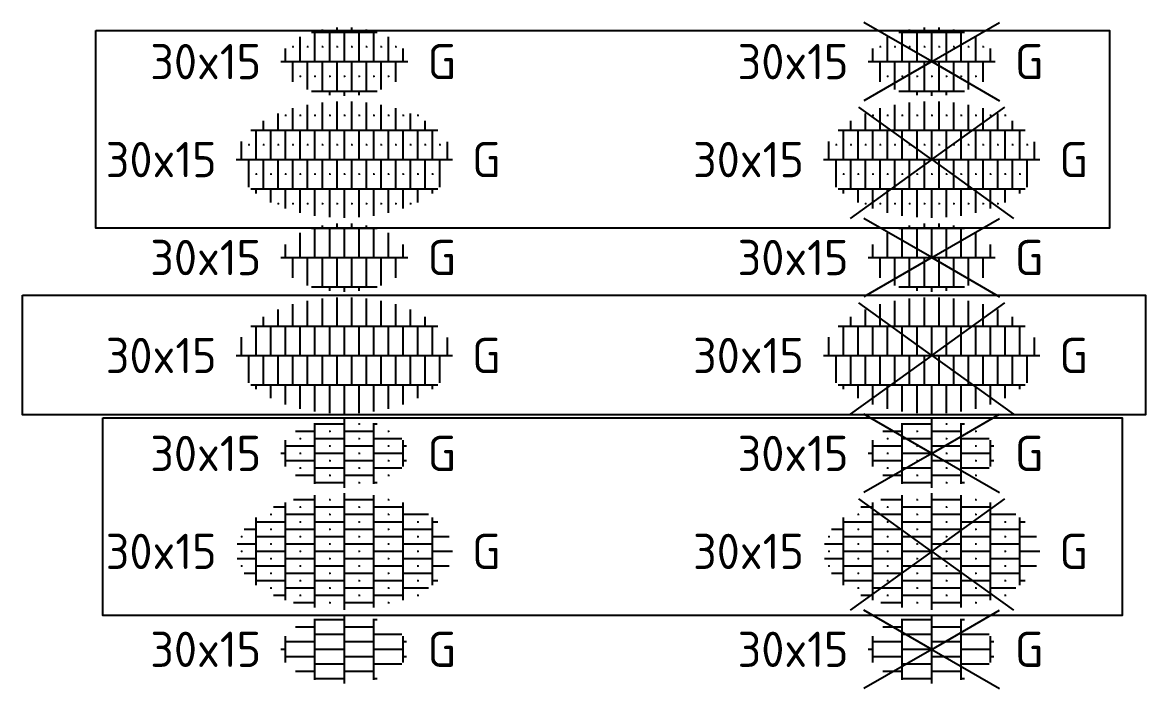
# Model space of a CAD drawing. Header units: metres. Extents: x -77 to 448, y 4806 to 5239.
# Drawn here: x 129.92 to 141.4, y 4928.94 to 4935.74 of the extents above; entities that cross this region are included whole.
import ezdxf
from ezdxf.enums import TextEntityAlignment as Align

# ---------------------------------------------------------------- set-up
doc = ezdxf.new("R2010")
doc.units = ezdxf.units.M
doc.layers.add('V-WE-VH-OPENVERHARDING_STRAATBAKSTEEN-S', color=90, linetype='Continuous', lineweight=25)
doc.styles.add('NLCS-ISO', font='NLCS-ISO.ttf')

# ---------------------------------------------------------------- blocks, each defined once
blk = doc.blocks.new('SVH-TEGEL_300X150_DUN_HALFST_KL-SO')
for p, q in [((0, -1.75), (0, 1.75)), ((-1.5, -1.552), (-1.5, 1.552)), ((0, 1.5), (-1.5, 1.5)), ((1.5, -1.552), (1.5, 1.552)), ((1.674, 1.5), (1.5, 1.5)), ((-3, -0.673), (-3, 0.673)), ((-1.5, 1.125), (-2.489, 1.125)), ((0, 0.75), (-1.5, 0.75)), ((1.5, 1.125), (0, 1.125)), ((2.936, 0.75), (1.5, 0.75)), ((3, -0.673), (3, 0.673)), ((-3, 0), (-3.25, 0)), ((-1.5, 0.375), (-3, 0.375)), ((0, 0), (-1.5, 0)), ((1.5, 0.375), (0, 0.375)), ((3.175, 0.375), (3, 0.375)), ((-1.5, -0.375), (-3, -0.375)), ((1.5, -0.375), (0, -0.375)), ((3, 0), (1.5, 0)), ((3.175, -0.375), (3, -0.375)), ((-1.5, -1.125), (-2.489, -1.125)), ((0, -0.75), (-1.5, -0.75)), ((1.5, -1.125), (0, -1.125)), ((2.936, -0.75), (1.5, -0.75)), ((0, -1.5), (-1.5, -1.5)), ((1.674, -1.5), (1.5, -1.5))]:
    blk.add_line(p, q)
at = {"style": 'NLCS-ISO'}
blk.add_attdef('FORMAAT', text='', height=1.8, dxfattribs=at).set_placement((-4.25, 0), align=Align.MIDDLE_RIGHT)
blk.add_attdef('KLEUR', text='', height=1.8, dxfattribs=at).set_placement((4.25, 0), align=Align.MIDDLE_LEFT)
at = {"style": 'NLCS-ISO', "flags": 1}
blk.add_attdef('FUNCTIE', text='', height=1.8, dxfattribs=at).set_placement((0, -2.75), align=Align.TOP_CENTER)
blk = doc.blocks.new('SVH-TEGEL_300X150_DUN_HALFST_STIP-SO')
for p, q in [((0, -2.975), (0, 2.975)), ((-3, -2.498), (-3, 2.498)), ((-1.5, 2.625), (-2.6, 2.625)), ((-1.5, -2.863), (-1.5, 2.863)), ((-0.721, 2.625), (-0.779, 2.625)), ((-0.75, 2.654), (-0.75, 2.596)), ((1.5, 2.625), (0, 2.625)), ((1.5, -2.863), (1.5, 2.863)), ((2.279, 2.625), (2.221, 2.625)), ((2.25, 2.654), (2.25, 2.596)), ((3, -2.498), (3, 2.498)), ((-4.5, -1.726), (-4.5, 1.726)), ((-3.721, 1.875), (-3.779, 1.875)), ((-3.75, 1.904), (-3.75, 1.846)), ((-3, 2.25), (-3.615, 2.25)), ((-1.5, 1.875), (-3, 1.875)), ((-2.221, 2.25), (-2.279, 2.25)), ((-2.25, 2.279), (-2.25, 2.221)), ((0, 2.25), (-1.5, 2.25)), ((-0.721, 1.875), (-0.779, 1.875)), ((-0.75, 1.904), (-0.75, 1.846)), ((1.5, 1.875), (0, 1.875)), ((0.779, 2.25), (0.721, 2.25)), ((0.75, 2.279), (0.75, 2.221)), ((3, 2.25), (1.5, 2.25)), ((2.279, 1.875), (2.221, 1.875)), ((2.25, 1.904), (2.25, 1.846)), ((4.29, 1.875), (3, 1.875)), ((4.5, -1.726), (4.5, 1.726)), ((-3, 1.5), (-4.5, 1.5)), ((-3.75, 1.154), (-3.75, 1.096)), ((-2.221, 1.5), (-2.279, 1.5)), ((-2.25, 1.529), (-2.25, 1.471)), ((0, 1.5), (-1.5, 1.5)), ((-0.75, 1.154), (-0.75, 1.096)), ((0.779, 1.5), (0.721, 1.5)), ((0.75, 1.529), (0.75, 1.471)), ((3, 1.5), (1.5, 1.5)), ((2.25, 1.154), (2.25, 1.096)), ((3.779, 1.5), (3.721, 1.5)), ((3.75, 1.529), (3.75, 1.471)), ((4.771, 1.5), (4.5, 1.5)), ((-5.221, 0.75), (-5.279, 0.75)), ((-5.25, 0.779), (-5.25, 0.721)), ((-4.5, 1.125), (-5.115, 1.125)), ((-3, 0.75), (-4.5, 0.75)), ((-3.721, 1.125), (-3.779, 1.125)), ((-1.5, 1.125), (-3, 1.125)), ((-2.221, 0.75), (-2.279, 0.75)), ((-2.25, 0.779), (-2.25, 0.721)), ((0, 0.75), (-1.5, 0.75)), ((-0.721, 1.125), (-0.779, 1.125)), ((1.5, 1.125), (0, 1.125)), ((0.779, 0.75), (0.721, 0.75)), ((0.75, 0.779), (0.75, 0.721)), ((3, 0.75), (1.5, 0.75)), ((2.279, 1.125), (2.221, 1.125)), ((4.5, 1.125), (3, 1.125)), ((3.779, 0.75), (3.721, 0.75)), ((3.75, 0.779), (3.75, 0.721)), ((5.347, 0.75), (4.5, 0.75)), ((-4.5, 0.375), (-5.481, 0.375)), ((-5.221, 0), (-5.279, 0)), ((-5.25, 0.029), (-5.25, -0.029)), ((-3, 0), (-4.5, 0)), ((-3.721, 0.375), (-3.779, 0.375)), ((-3.75, 0.404), (-3.75, 0.346)), ((-1.5, 0.375), (-3, 0.375)), ((-2.221, 0), (-2.279, 0)), ((-2.25, 0.029), (-2.25, -0.029)), ((0, 0), (-1.5, 0)), ((-0.721, 0.375), (-0.779, 0.375)), ((-0.75, 0.404), (-0.75, 0.346)), ((1.5, 0.375), (0, 0.375)), ((0.75, 0.029), (0.75, -0.029)), ((2.279, 0.375), (2.221, 0.375)), ((2.25, 0.404), (2.25, 0.346)), ((4.5, 0.375), (3, 0.375)), ((3.75, 0.029), (3.75, -0.029)), ((-4.5, -0.375), (-5.481, -0.375)), ((-3.721, -0.375), (-3.779, -0.375)), ((-3.75, -0.346), (-3.75, -0.404)), ((-1.5, -0.375), (-3, -0.375)), ((-0.721, -0.375), (-0.779, -0.375)), ((-0.75, -0.346), (-0.75, -0.404)), ((1.5, -0.375), (0, -0.375)), ((0.779, 0), (0.721, 0)), ((3, 0), (1.5, 0)), ((2.279, -0.375), (2.221, -0.375)), ((2.25, -0.346), (2.25, -0.404)), ((4.5, -0.375), (3, -0.375)), ((3.779, 0), (3.721, 0)), ((5.525, 0), (4.5, 0)), ((-5.221, -0.75), (-5.279, -0.75)), ((-5.25, -0.721), (-5.25, -0.779)), ((-4.5, -1.125), (-5.115, -1.125)), ((-3, -0.75), (-4.5, -0.75)), ((-3.721, -1.125), (-3.779, -1.125)), ((-3.75, -1.096), (-3.75, -1.154)), ((-1.5, -1.125), (-3, -1.125)), ((-2.221, -0.75), (-2.279, -0.75)), ((-2.25, -0.721), (-2.25, -0.779)), ((0, -0.75), (-1.5, -0.75)), ((-0.721, -1.125), (-0.779, -1.125)), ((-0.75, -1.096), (-0.75, -1.154)), ((1.5, -1.125), (0, -1.125)), ((0.779, -0.75), (0.721, -0.75)), ((0.75, -0.721), (0.75, -0.779)), ((3, -0.75), (1.5, -0.75)), ((2.279, -1.125), (2.221, -1.125)), ((2.25, -1.096), (2.25, -1.154)), ((4.5, -1.125), (3, -1.125)), ((3.779, -0.75), (3.721, -0.75)), ((3.75, -0.721), (3.75, -0.779)), ((5.347, -0.75), (4.5, -0.75)), ((-3, -1.5), (-4.5, -1.5)), ((-2.221, -1.5), (-2.279, -1.5)), ((-2.25, -1.471), (-2.25, -1.529)), ((0, -1.5), (-1.5, -1.5)), ((0.779, -1.5), (0.721, -1.5)), ((0.75, -1.471), (0.75, -1.529)), ((3, -1.5), (1.5, -1.5)), ((3.779, -1.5), (3.721, -1.5)), ((3.75, -1.471), (3.75, -1.529)), ((4.771, -1.5), (4.5, -1.5)), ((-3.721, -1.875), (-3.779, -1.875)), ((-3.75, -1.846), (-3.75, -1.904)), ((-3, -2.25), (-3.615, -2.25)), ((-1.5, -1.875), (-3, -1.875)), ((-2.221, -2.25), (-2.279, -2.25)), ((-2.25, -2.221), (-2.25, -2.279)), ((0, -2.25), (-1.5, -2.25)), ((-0.721, -1.875), (-0.779, -1.875)), ((-0.75, -1.846), (-0.75, -1.904)), ((1.5, -1.875), (0, -1.875)), ((0.779, -2.25), (0.721, -2.25)), ((0.75, -2.221), (0.75, -2.279)), ((3, -2.25), (1.5, -2.25)), ((2.279, -1.875), (2.221, -1.875)), ((2.25, -1.846), (2.25, -1.904)), ((4.29, -1.875), (3, -1.875)), ((3.779, -2.25), (3.721, -2.25)), ((3.75, -2.221), (3.75, -2.279)), ((-1.5, -2.625), (-2.6, -2.625)), ((-0.721, -2.625), (-0.779, -2.625)), ((-0.75, -2.596), (-0.75, -2.654)), ((1.5, -2.625), (0, -2.625)), ((2.279, -2.625), (2.221, -2.625)), ((2.25, -2.596), (2.25, -2.654))]:
    blk.add_line(p, q)
at = {"style": 'NLCS-ISO'}
blk.add_attdef('FORMAAT', text='', height=1.8, dxfattribs=at).set_placement((-6.525, 0), align=Align.MIDDLE_RIGHT)
blk.add_attdef('KLEUR', text='', height=1.8, dxfattribs=at).set_placement((6.525, 0), align=Align.MIDDLE_LEFT)
at = {"style": 'NLCS-ISO', "flags": 1}
blk.add_attdef('FUNCTIE', text='', height=1.8, dxfattribs=at).set_placement((0, -3.975), align=Align.TOP_CENTER)
blk = doc.blocks.new('SVH-TEGEL_300X150_DUN_HALFST_STIP_KL-SO')
for p, q in [((0, -1.75), (0, 1.75)), ((-1.5, -1.552), (-1.5, 1.552)), ((0, 1.5), (-1.5, 1.5)), ((-0.75, 1.154), (-0.75, 1.096)), ((0.779, 1.5), (0.721, 1.5)), ((0.75, 1.529), (0.75, 1.471)), ((1.5, -1.552), (1.5, 1.552)), ((1.674, 1.5), (1.5, 1.5)), ((2.25, 1.154), (2.25, 1.096)), ((-3, -0.673), (-3, 0.673)), ((-1.5, 1.125), (-2.489, 1.125)), ((-2.221, 0.75), (-2.279, 0.75)), ((-2.25, 0.779), (-2.25, 0.721)), ((0, 0.75), (-1.5, 0.75)), ((-0.721, 1.125), (-0.779, 1.125)), ((1.5, 1.125), (0, 1.125)), ((0.779, 0.75), (0.721, 0.75)), ((0.75, 0.779), (0.75, 0.721)), ((2.936, 0.75), (1.5, 0.75)), ((2.279, 1.125), (2.221, 1.125)), ((3, -0.673), (3, 0.673)), ((-3, 0), (-3.25, 0)), ((-1.5, 0.375), (-3, 0.375)), ((-2.221, 0), (-2.279, 0)), ((-2.25, 0.029), (-2.25, -0.029)), ((0, 0), (-1.5, 0)), ((-0.721, 0.375), (-0.779, 0.375)), ((-0.75, 0.404), (-0.75, 0.346)), ((1.5, 0.375), (0, 0.375)), ((0.75, 0.029), (0.75, -0.029)), ((2.279, 0.375), (2.221, 0.375)), ((2.25, 0.404), (2.25, 0.346)), ((3.175, 0.375), (3, 0.375)), ((-1.5, -0.375), (-3, -0.375)), ((-0.721, -0.375), (-0.779, -0.375)), ((-0.75, -0.346), (-0.75, -0.404)), ((1.5, -0.375), (0, -0.375)), ((0.779, 0), (0.721, 0)), ((3, 0), (1.5, 0)), ((2.279, -0.375), (2.221, -0.375)), ((2.25, -0.346), (2.25, -0.404)), ((3.175, -0.375), (3, -0.375)), ((-1.5, -1.125), (-2.489, -1.125)), ((-2.221, -0.75), (-2.279, -0.75)), ((-2.25, -0.721), (-2.25, -0.779)), ((0, -0.75), (-1.5, -0.75)), ((-0.721, -1.125), (-0.779, -1.125)), ((-0.75, -1.096), (-0.75, -1.154)), ((1.5, -1.125), (0, -1.125)), ((0.779, -0.75), (0.721, -0.75)), ((0.75, -0.721), (0.75, -0.779)), ((2.936, -0.75), (1.5, -0.75)), ((2.279, -1.125), (2.221, -1.125)), ((2.25, -1.096), (2.25, -1.154)), ((0, -1.5), (-1.5, -1.5)), ((0.779, -1.5), (0.721, -1.5)), ((0.75, -1.471), (0.75, -1.529)), ((1.674, -1.5), (1.5, -1.5))]:
    blk.add_line(p, q)
at = {"style": 'NLCS-ISO'}
blk.add_attdef('FORMAAT', text='', height=1.8, dxfattribs=at).set_placement((-4.25, 0), align=Align.MIDDLE_RIGHT)
blk.add_attdef('KLEUR', text='', height=1.8, dxfattribs=at).set_placement((4.25, 0), align=Align.MIDDLE_LEFT)
at = {"style": 'NLCS-ISO', "flags": 1}
blk.add_attdef('FUNCTIE', text='', height=1.8, dxfattribs=at).set_placement((0, -2.75), align=Align.TOP_CENTER)
blk = doc.blocks.new('SVH-TEGEL_300X150_DUN_LINT-SO')
for p, q in [((-1.125, 1.5), (-1.125, 2.913)), ((-0.375, 1.5), (-0.375, 2.968)), ((0.375, 1.5), (0.375, 2.968)), ((1.125, 1.5), (1.125, 2.913)), ((-3.375, 1.5), (-3.375, 2.355)), ((-2.625, 1.5), (-2.625, 2.618)), ((-1.875, 1.5), (-1.875, 2.798)), ((1.875, 1.5), (1.875, 2.798)), ((2.625, 1.5), (2.625, 2.618)), ((3.375, 1.5), (3.375, 2.355)), ((-4.125, 1.5), (-4.125, 1.979)), ((4.125, 1.5), (4.125, 1.979)), ((-4.771, 1.5), (4.771, 1.5)), ((-4.5, 0), (-4.5, 1.5)), ((-3.75, 0), (-3.75, 1.5)), ((-3, 0), (-3, 1.5)), ((-2.25, 0), (-2.25, 1.5)), ((-1.5, 0), (-1.5, 1.5)), ((-0.75, 0), (-0.75, 1.5)), ((0, 0), (0, 1.5)), ((0.75, 0), (0.75, 1.5)), ((1.5, 0), (1.5, 1.5)), ((2.25, 0), (2.25, 1.5)), ((3, 0), (3, 1.5)), ((3.75, 0), (3.75, 1.5)), ((4.5, 0), (4.5, 1.5)), ((-5.25, 0), (-5.25, 0.927)), ((5.26, 0), (5.26, 0.91)), ((-5.525, 0), (5.525, 0)), ((-4.875, -1.4), (-4.875, 0)), ((-4.125, -1.5), (-4.125, 0)), ((-3.375, -1.5), (-3.375, 0)), ((-2.625, -1.5), (-2.625, 0)), ((-1.875, -1.5), (-1.875, 0)), ((-1.125, -1.5), (-1.125, 0)), ((-0.375, -1.5), (-0.375, 0)), ((0.375, -1.5), (0.375, 0)), ((1.125, -1.5), (1.125, 0)), ((1.875, -1.5), (1.875, 0)), ((2.625, -1.5), (2.625, 0)), ((3.375, -1.5), (3.375, 0)), ((4.125, -1.5), (4.125, 0)), ((4.875, -1.4), (4.875, 0)), ((-4.771, -1.5), (4.771, -1.5)), ((-4.5, -1.726), (-4.5, -1.5)), ((-3.75, -2.185), (-3.75, -1.5)), ((-3, -2.498), (-3, -1.5)), ((-2.25, -2.717), (-2.25, -1.5)), ((-1.5, -2.863), (-1.5, -1.5)), ((-0.75, -2.947), (-0.75, -1.5)), ((0, -2.975), (0, -1.5)), ((0.75, -2.947), (0.75, -1.5)), ((1.5, -2.863), (1.5, -1.5)), ((2.25, -2.717), (2.25, -1.5)), ((3, -2.498), (3, -1.5)), ((3.75, -2.185), (3.75, -1.5)), ((4.5, -1.726), (4.5, -1.5))]:
    blk.add_line(p, q)
at = {"style": 'NLCS-ISO'}
blk.add_attdef('FORMAAT', text='', height=1.8, dxfattribs=at).set_placement((-6.525, 0), align=Align.MIDDLE_RIGHT)
blk.add_attdef('KLEUR', text='', height=1.8, dxfattribs=at).set_placement((6.525, 0), align=Align.MIDDLE_LEFT)
at = {"style": 'NLCS-ISO', "flags": 1}
blk.add_attdef('FUNCTIE', text='', height=1.8, dxfattribs=at).set_placement((0, -3.975), align=Align.TOP_CENTER)
blk = doc.blocks.new('SVH-TEGEL_300X150_DUN_LINT_KL-SO')
for p, q in [((-0.375, 1.5), (-0.375, 1.738)), ((0.375, 1.5), (0.375, 1.738)), ((-2.25, 0), (-2.25, 1.263)), ((-1.674, 1.5), (1.674, 1.5)), ((-1.5, 0), (-1.5, 1.5)), ((-1.125, 1.5), (-1.125, 1.642)), ((-0.75, 0), (-0.75, 1.5)), ((0, 0), (0, 1.5)), ((0.75, 0), (0.75, 1.5)), ((1.125, 1.5), (1.125, 1.642)), ((1.5, 0), (1.5, 1.5)), ((2.25, 0), (2.25, 1.263)), ((-3, 0), (-3, 0.673)), ((3, 0), (3, 0.673)), ((-3.25, 0), (3.25, 0)), ((-2.625, -1.032), (-2.625, 0)), ((-1.875, -1.429), (-1.875, 0)), ((-1.125, -1.5), (-1.125, 0)), ((-0.375, -1.5), (-0.375, 0)), ((0.375, -1.5), (0.375, 0)), ((1.125, -1.5), (1.125, 0)), ((1.875, -1.429), (1.875, 0)), ((2.625, -1.032), (2.625, 0)), ((-1.674, -1.5), (1.674, -1.5)), ((-1.5, -1.552), (-1.5, -1.5)), ((-0.75, -1.703), (-0.75, -1.5)), ((0, -1.75), (0, -1.5)), ((0.75, -1.703), (0.75, -1.5)), ((1.5, -1.552), (1.5, -1.5))]:
    blk.add_line(p, q)
at = {"style": 'NLCS-ISO'}
blk.add_attdef('FORMAAT', text='', height=1.8, dxfattribs=at).set_placement((-4.25, 0), align=Align.MIDDLE_RIGHT)
blk.add_attdef('KLEUR', text='', height=1.8, dxfattribs=at).set_placement((4.25, 0), align=Align.MIDDLE_LEFT)
at = {"style": 'NLCS-ISO', "flags": 1}
blk.add_attdef('FUNCTIE', text='', height=1.8, dxfattribs=at).set_placement((0, -2.75), align=Align.TOP_CENTER)
blk = doc.blocks.new('SVH-TEGEL_300X150_DUN_LINT_STIP-SO')
for p, q in [((-1.125, 1.5), (-1.125, 2.913)), ((-0.375, 1.5), (-0.375, 2.968)), ((0.375, 1.5), (0.375, 2.968)), ((1.125, 1.5), (1.125, 2.913)), ((-3.375, 1.5), (-3.375, 2.355)), ((-2.625, 1.5), (-2.625, 2.618)), ((-1.875, 1.5), (-1.875, 2.798)), ((1.875, 1.5), (1.875, 2.798)), ((2.625, 1.5), (2.625, 2.618)), ((3.375, 1.5), (3.375, 2.355)), ((-4.125, 1.5), (-4.125, 1.979)), ((-2.971, 2.25), (-3.029, 2.25)), ((-3, 2.279), (-3, 2.221)), ((-2.221, 2.25), (-2.279, 2.25)), ((-2.25, 2.279), (-2.25, 2.221)), ((-1.471, 2.25), (-1.529, 2.25)), ((-1.5, 2.279), (-1.5, 2.221)), ((-0.721, 2.25), (-0.779, 2.25)), ((-0.75, 2.279), (-0.75, 2.221)), ((0.029, 2.25), (-0.029, 2.25)), ((0, 2.279), (0, 2.221)), ((0.779, 2.25), (0.721, 2.25)), ((0.75, 2.279), (0.75, 2.221)), ((1.529, 2.25), (1.471, 2.25)), ((1.5, 2.279), (1.5, 2.221)), ((2.279, 2.25), (2.221, 2.25)), ((2.25, 2.279), (2.25, 2.221)), ((3.029, 2.25), (2.971, 2.25)), ((3, 2.279), (3, 2.221)), ((3.779, 2.25), (3.721, 2.25)), ((3.75, 2.279), (3.75, 2.221)), ((4.125, 1.5), (4.125, 1.979)), ((-4.771, 1.5), (4.771, 1.5)), ((-4.5, 0), (-4.5, 1.5)), ((-3.75, 0), (-3.75, 1.5)), ((-3, 0), (-3, 1.5)), ((-2.25, 0), (-2.25, 1.5)), ((-1.5, 0), (-1.5, 1.5)), ((-0.75, 0), (-0.75, 1.5)), ((0, 0), (0, 1.5)), ((0.75, 0), (0.75, 1.5)), ((1.5, 0), (1.5, 1.5)), ((2.25, 0), (2.25, 1.5)), ((3, 0), (3, 1.5)), ((3.75, 0), (3.75, 1.5)), ((4.5, 0), (4.5, 1.5)), ((-5.25, 0), (-5.25, 0.927)), ((-4.846, 0.75), (-4.904, 0.75)), ((-4.875, 0.779), (-4.875, 0.721)), ((-4.096, 0.75), (-4.154, 0.75)), ((-4.125, 0.779), (-4.125, 0.721)), ((-3.346, 0.75), (-3.404, 0.75)), ((-3.375, 0.779), (-3.375, 0.721)), ((-2.596, 0.75), (-2.654, 0.75)), ((-2.625, 0.779), (-2.625, 0.721)), ((-1.846, 0.75), (-1.904, 0.75)), ((-1.875, 0.779), (-1.875, 0.721)), ((-1.096, 0.75), (-1.154, 0.75)), ((-1.125, 0.779), (-1.125, 0.721)), ((-0.346, 0.75), (-0.404, 0.75)), ((-0.375, 0.779), (-0.375, 0.721)), ((0.404, 0.75), (0.346, 0.75)), ((0.375, 0.779), (0.375, 0.721)), ((1.154, 0.75), (1.096, 0.75)), ((1.125, 0.779), (1.125, 0.721)), ((1.904, 0.75), (1.846, 0.75)), ((1.875, 0.779), (1.875, 0.721)), ((2.654, 0.75), (2.596, 0.75)), ((2.625, 0.779), (2.625, 0.721)), ((3.404, 0.75), (3.346, 0.75)), ((3.375, 0.779), (3.375, 0.721)), ((4.154, 0.75), (4.096, 0.75)), ((4.125, 0.779), (4.125, 0.721)), ((4.904, 0.75), (4.846, 0.75)), ((4.875, 0.779), (4.875, 0.721)), ((5.26, 0), (5.26, 0.91)), ((-5.525, 0), (5.525, 0)), ((-4.875, -1.4), (-4.875, 0)), ((-4.125, -1.5), (-4.125, 0)), ((-3.375, -1.5), (-3.375, 0)), ((-2.625, -1.5), (-2.625, 0)), ((-1.875, -1.5), (-1.875, 0)), ((-1.125, -1.5), (-1.125, 0)), ((-0.375, -1.5), (-0.375, 0)), ((0.375, -1.5), (0.375, 0)), ((1.125, -1.5), (1.125, 0)), ((1.875, -1.5), (1.875, 0)), ((2.625, -1.5), (2.625, 0)), ((3.375, -1.5), (3.375, 0)), ((4.125, -1.5), (4.125, 0)), ((4.875, -1.4), (4.875, 0)), ((-4.471, -0.75), (-4.529, -0.75)), ((-4.5, -0.721), (-4.5, -0.779)), ((-3.721, -0.75), (-3.779, -0.75)), ((-3.75, -0.721), (-3.75, -0.779)), ((-2.971, -0.75), (-3.029, -0.75)), ((-3, -0.721), (-3, -0.779)), ((-2.221, -0.75), (-2.279, -0.75)), ((-2.25, -0.721), (-2.25, -0.779)), ((-1.471, -0.75), (-1.529, -0.75)), ((-1.5, -0.721), (-1.5, -0.779)), ((-0.721, -0.75), (-0.779, -0.75)), ((-0.75, -0.721), (-0.75, -0.779)), ((0.029, -0.75), (-0.029, -0.75)), ((0, -0.721), (0, -0.779)), ((0.779, -0.75), (0.721, -0.75)), ((0.75, -0.721), (0.75, -0.779)), ((1.529, -0.75), (1.471, -0.75)), ((1.5, -0.721), (1.5, -0.779)), ((2.279, -0.75), (2.221, -0.75)), ((2.25, -0.721), (2.25, -0.779)), ((3.029, -0.75), (2.971, -0.75)), ((3, -0.721), (3, -0.779)), ((3.779, -0.75), (3.721, -0.75)), ((3.75, -0.721), (3.75, -0.779)), ((4.529, -0.75), (4.471, -0.75)), ((4.5, -0.721), (4.5, -0.779)), ((-4.771, -1.5), (4.771, -1.5)), ((-4.5, -1.726), (-4.5, -1.5)), ((-3.75, -2.185), (-3.75, -1.5)), ((-3, -2.498), (-3, -1.5)), ((-2.25, -2.717), (-2.25, -1.5)), ((-1.5, -2.863), (-1.5, -1.5)), ((-0.75, -2.947), (-0.75, -1.5)), ((0, -2.975), (0, -1.5)), ((0.75, -2.947), (0.75, -1.5)), ((1.5, -2.863), (1.5, -1.5)), ((2.25, -2.717), (2.25, -1.5)), ((3, -2.498), (3, -1.5)), ((3.75, -2.185), (3.75, -1.5)), ((4.5, -1.726), (4.5, -1.5)), ((-3.346, -2.25), (-3.404, -2.25)), ((-3.375, -2.221), (-3.375, -2.279)), ((-2.596, -2.25), (-2.654, -2.25)), ((-2.625, -2.221), (-2.625, -2.279)), ((-1.846, -2.25), (-1.904, -2.25)), ((-1.875, -2.221), (-1.875, -2.279)), ((-1.096, -2.25), (-1.154, -2.25)), ((-1.125, -2.221), (-1.125, -2.279)), ((-0.346, -2.25), (-0.404, -2.25)), ((-0.375, -2.221), (-0.375, -2.279)), ((0.404, -2.25), (0.346, -2.25)), ((0.375, -2.221), (0.375, -2.279)), ((1.154, -2.25), (1.096, -2.25)), ((1.125, -2.221), (1.125, -2.279)), ((1.904, -2.25), (1.846, -2.25)), ((1.875, -2.221), (1.875, -2.279)), ((2.654, -2.25), (2.596, -2.25)), ((2.625, -2.221), (2.625, -2.279)), ((3.404, -2.25), (3.346, -2.25)), ((3.375, -2.221), (3.375, -2.279))]:
    blk.add_line(p, q)
at = {"style": 'NLCS-ISO'}
blk.add_attdef('FORMAAT', text='', height=1.8, dxfattribs=at).set_placement((-6.525, 0), align=Align.MIDDLE_RIGHT)
blk.add_attdef('KLEUR', text='', height=1.8, dxfattribs=at).set_placement((6.525, 0), align=Align.MIDDLE_LEFT)
at = {"style": 'NLCS-ISO', "flags": 1}
blk.add_attdef('FUNCTIE', text='', height=1.8, dxfattribs=at).set_placement((0, -3.975), align=Align.TOP_CENTER)
blk = doc.blocks.new('SVH-TEGEL_300X150_DUN_LINT_STIP_KL-SO')
for p, q in [((-0.375, 1.5), (-0.375, 1.738)), ((0.375, 1.5), (0.375, 1.738)), ((-2.25, 0), (-2.25, 1.263)), ((-1.674, 1.5), (1.674, 1.5)), ((-1.5, 0), (-1.5, 1.5)), ((-1.125, 1.5), (-1.125, 1.642)), ((-0.75, 0), (-0.75, 1.5)), ((0, 0), (0, 1.5)), ((0.75, 0), (0.75, 1.5)), ((1.125, 1.5), (1.125, 1.642)), ((1.5, 0), (1.5, 1.5)), ((2.25, 0), (2.25, 1.263)), ((-3, 0), (-3, 0.673)), ((-2.596, 0.75), (-2.654, 0.75)), ((-2.625, 0.779), (-2.625, 0.721)), ((-1.846, 0.75), (-1.904, 0.75)), ((-1.875, 0.779), (-1.875, 0.721)), ((-1.096, 0.75), (-1.154, 0.75)), ((-1.125, 0.779), (-1.125, 0.721)), ((-0.346, 0.75), (-0.404, 0.75)), ((-0.375, 0.779), (-0.375, 0.721)), ((0.404, 0.75), (0.346, 0.75)), ((0.375, 0.779), (0.375, 0.721)), ((1.154, 0.75), (1.096, 0.75)), ((1.125, 0.779), (1.125, 0.721)), ((1.904, 0.75), (1.846, 0.75)), ((1.875, 0.779), (1.875, 0.721)), ((2.654, 0.75), (2.596, 0.75)), ((2.625, 0.779), (2.625, 0.721)), ((3, 0), (3, 0.673)), ((-3.25, 0), (3.25, 0)), ((-2.625, -1.032), (-2.625, 0)), ((-1.875, -1.429), (-1.875, 0)), ((-1.125, -1.5), (-1.125, 0)), ((-0.375, -1.5), (-0.375, 0)), ((0.375, -1.5), (0.375, 0)), ((1.125, -1.5), (1.125, 0)), ((1.875, -1.429), (1.875, 0)), ((2.625, -1.032), (2.625, 0)), ((-2.221, -0.75), (-2.279, -0.75)), ((-2.25, -0.721), (-2.25, -0.779)), ((-1.471, -0.75), (-1.529, -0.75)), ((-1.5, -0.721), (-1.5, -0.779)), ((-0.721, -0.75), (-0.779, -0.75)), ((-0.75, -0.721), (-0.75, -0.779)), ((0.029, -0.75), (-0.029, -0.75)), ((0, -0.721), (0, -0.779)), ((0.779, -0.75), (0.721, -0.75)), ((0.75, -0.721), (0.75, -0.779)), ((1.529, -0.75), (1.471, -0.75)), ((1.5, -0.721), (1.5, -0.779)), ((2.279, -0.75), (2.221, -0.75)), ((2.25, -0.721), (2.25, -0.779)), ((-1.674, -1.5), (1.674, -1.5)), ((-1.5, -1.552), (-1.5, -1.5)), ((-0.75, -1.703), (-0.75, -1.5)), ((0, -1.75), (0, -1.5)), ((0.75, -1.703), (0.75, -1.5)), ((1.5, -1.552), (1.5, -1.5))]:
    blk.add_line(p, q)
at = {"style": 'NLCS-ISO'}
blk.add_attdef('FORMAAT', text='', height=1.8, dxfattribs=at).set_placement((-4.25, 0), align=Align.MIDDLE_RIGHT)
blk.add_attdef('KLEUR', text='', height=1.8, dxfattribs=at).set_placement((4.25, 0), align=Align.MIDDLE_LEFT)
at = {"style": 'NLCS-ISO', "flags": 1}
blk.add_attdef('FUNCTIE', text='', height=1.8, dxfattribs=at).set_placement((0, -2.75), align=Align.TOP_CENTER)
blk = doc.blocks.new('V-SVH-TEGEL_300X150_DUN_HALFST_KL-SO')
for p, q in [((0, 0), (-3.464, 2)), ((0, 0), (3.464, 2)), ((0, -1.75), (0, 1.75)), ((-1.5, -1.552), (-1.5, 1.552)), ((0, 1.5), (-1.5, 1.5)), ((1.5, -1.552), (1.5, 1.552)), ((1.674, 1.5), (1.5, 1.5)), ((-3, -0.673), (-3, 0.673)), ((-1.5, 1.125), (-2.489, 1.125)), ((0, 0.75), (-1.5, 0.75)), ((1.5, 1.125), (0, 1.125)), ((2.936, 0.75), (1.5, 0.75)), ((3, -0.673), (3, 0.673)), ((0, 0), (-3.464, -2)), ((-3, 0), (-3.25, 0)), ((-1.5, 0.375), (-3, 0.375)), ((0, 0), (-1.5, 0)), ((1.5, 0.375), (0, 0.375)), ((0, 0), (3.464, -2)), ((3.175, 0.375), (3, 0.375)), ((-1.5, -0.375), (-3, -0.375)), ((1.5, -0.375), (0, -0.375)), ((3, 0), (1.5, 0)), ((3.175, -0.375), (3, -0.375)), ((-1.5, -1.125), (-2.489, -1.125)), ((0, -0.75), (-1.5, -0.75)), ((1.5, -1.125), (0, -1.125)), ((2.936, -0.75), (1.5, -0.75)), ((0, -1.5), (-1.5, -1.5)), ((1.674, -1.5), (1.5, -1.5))]:
    blk.add_line(p, q)
at = {"style": 'NLCS-ISO'}
blk.add_attdef('FORMAAT', text='', height=1.8, dxfattribs=at).set_placement((-4.25, 0), align=Align.MIDDLE_RIGHT)
blk.add_attdef('KLEUR', text='', height=1.8, dxfattribs=at).set_placement((4.25, 0), align=Align.MIDDLE_LEFT)
at = {"style": 'NLCS-ISO', "flags": 1}
blk.add_attdef('FUNCTIE', text='', height=1.8, dxfattribs=at).set_placement((0, -2.75), align=Align.TOP_CENTER)
blk = doc.blocks.new('V-SVH-TEGEL_300X150_DUN_HALFST_STIP-SO')
for p, q in [((0, -2.975), (0, 2.975)), ((0, 0), (-3.728, 2.684)), ((-3, -2.498), (-3, 2.498)), ((-1.5, 2.625), (-2.6, 2.625)), ((-1.5, -2.863), (-1.5, 2.863)), ((-0.721, 2.625), (-0.779, 2.625)), ((-0.75, 2.654), (-0.75, 2.596)), ((0, 0), (3.728, 2.684)), ((1.5, 2.625), (0, 2.625)), ((1.5, -2.863), (1.5, 2.863)), ((2.279, 2.625), (2.221, 2.625)), ((2.25, 2.654), (2.25, 2.596)), ((3, -2.498), (3, 2.498)), ((-4.5, -1.726), (-4.5, 1.726)), ((-3.721, 1.875), (-3.779, 1.875)), ((-3.75, 1.904), (-3.75, 1.846)), ((-3, 2.25), (-3.615, 2.25)), ((-1.5, 1.875), (-3, 1.875)), ((-2.221, 2.25), (-2.279, 2.25)), ((-2.25, 2.279), (-2.25, 2.221)), ((0, 2.25), (-1.5, 2.25)), ((-0.721, 1.875), (-0.779, 1.875)), ((-0.75, 1.904), (-0.75, 1.846)), ((1.5, 1.875), (0, 1.875)), ((0.779, 2.25), (0.721, 2.25)), ((0.75, 2.279), (0.75, 2.221)), ((3, 2.25), (1.5, 2.25)), ((2.279, 1.875), (2.221, 1.875)), ((2.25, 1.904), (2.25, 1.846)), ((4.29, 1.875), (3, 1.875)), ((4.5, -1.726), (4.5, 1.726)), ((-3, 1.5), (-4.5, 1.5)), ((-3.75, 1.154), (-3.75, 1.096)), ((-2.221, 1.5), (-2.279, 1.5)), ((-2.25, 1.529), (-2.25, 1.471)), ((0, 1.5), (-1.5, 1.5)), ((-0.75, 1.154), (-0.75, 1.096)), ((0.779, 1.5), (0.721, 1.5)), ((0.75, 1.529), (0.75, 1.471)), ((3, 1.5), (1.5, 1.5)), ((2.25, 1.154), (2.25, 1.096)), ((3.779, 1.5), (3.721, 1.5)), ((3.75, 1.529), (3.75, 1.471)), ((4.771, 1.5), (4.5, 1.5)), ((-5.221, 0.75), (-5.279, 0.75)), ((-5.25, 0.779), (-5.25, 0.721)), ((-4.5, 1.125), (-5.115, 1.125)), ((-3, 0.75), (-4.5, 0.75)), ((-3.721, 1.125), (-3.779, 1.125)), ((-1.5, 1.125), (-3, 1.125)), ((-2.221, 0.75), (-2.279, 0.75)), ((-2.25, 0.779), (-2.25, 0.721)), ((0, 0.75), (-1.5, 0.75)), ((-0.721, 1.125), (-0.779, 1.125)), ((1.5, 1.125), (0, 1.125)), ((0.779, 0.75), (0.721, 0.75)), ((0.75, 0.779), (0.75, 0.721)), ((3, 0.75), (1.5, 0.75)), ((2.279, 1.125), (2.221, 1.125)), ((4.5, 1.125), (3, 1.125)), ((3.779, 0.75), (3.721, 0.75)), ((3.75, 0.779), (3.75, 0.721)), ((5.347, 0.75), (4.5, 0.75)), ((-4.5, 0.375), (-5.481, 0.375)), ((-5.221, 0), (-5.279, 0)), ((-5.25, 0.029), (-5.25, -0.029)), ((-3, 0), (-4.5, 0)), ((0, 0), (-4.172, -3.003)), ((-3.721, 0.375), (-3.779, 0.375)), ((-3.75, 0.404), (-3.75, 0.346)), ((-1.5, 0.375), (-3, 0.375)), ((-2.221, 0), (-2.279, 0)), ((-2.25, 0.029), (-2.25, -0.029)), ((0, 0), (-1.5, 0)), ((-0.721, 0.375), (-0.779, 0.375)), ((-0.75, 0.404), (-0.75, 0.346)), ((1.5, 0.375), (0, 0.375)), ((0.75, 0.029), (0.75, -0.029)), ((2.279, 0.375), (2.221, 0.375)), ((2.25, 0.404), (2.25, 0.346)), ((4.5, 0.375), (3, 0.375)), ((3.75, 0.029), (3.75, -0.029)), ((-4.5, -0.375), (-5.481, -0.375)), ((-3.721, -0.375), (-3.779, -0.375)), ((-3.75, -0.346), (-3.75, -0.404)), ((-1.5, -0.375), (-3, -0.375)), ((-0.721, -0.375), (-0.779, -0.375)), ((-0.75, -0.346), (-0.75, -0.404)), ((0, 0), (4.172, -3.003)), ((1.5, -0.375), (0, -0.375)), ((0.779, 0), (0.721, 0)), ((3, 0), (1.5, 0)), ((2.279, -0.375), (2.221, -0.375)), ((2.25, -0.346), (2.25, -0.404)), ((4.5, -0.375), (3, -0.375)), ((3.779, 0), (3.721, 0)), ((5.525, 0), (4.5, 0)), ((-5.221, -0.75), (-5.279, -0.75)), ((-5.25, -0.721), (-5.25, -0.779)), ((-4.5, -1.125), (-5.115, -1.125)), ((-3, -0.75), (-4.5, -0.75)), ((-3.721, -1.125), (-3.779, -1.125)), ((-3.75, -1.096), (-3.75, -1.154)), ((-1.5, -1.125), (-3, -1.125)), ((-2.221, -0.75), (-2.279, -0.75)), ((-2.25, -0.721), (-2.25, -0.779)), ((0, -0.75), (-1.5, -0.75)), ((-0.721, -1.125), (-0.779, -1.125)), ((-0.75, -1.096), (-0.75, -1.154)), ((1.5, -1.125), (0, -1.125)), ((0.779, -0.75), (0.721, -0.75)), ((0.75, -0.721), (0.75, -0.779)), ((3, -0.75), (1.5, -0.75)), ((2.279, -1.125), (2.221, -1.125)), ((2.25, -1.096), (2.25, -1.154)), ((4.5, -1.125), (3, -1.125)), ((3.779, -0.75), (3.721, -0.75)), ((3.75, -0.721), (3.75, -0.779)), ((5.347, -0.75), (4.5, -0.75)), ((-3, -1.5), (-4.5, -1.5)), ((-2.221, -1.5), (-2.279, -1.5)), ((-2.25, -1.471), (-2.25, -1.529)), ((0, -1.5), (-1.5, -1.5)), ((0.779, -1.5), (0.721, -1.5)), ((0.75, -1.471), (0.75, -1.529)), ((3, -1.5), (1.5, -1.5)), ((3.779, -1.5), (3.721, -1.5)), ((3.75, -1.471), (3.75, -1.529)), ((4.771, -1.5), (4.5, -1.5)), ((-3.721, -1.875), (-3.779, -1.875)), ((-3.75, -1.846), (-3.75, -1.904)), ((-3, -2.25), (-3.615, -2.25)), ((-1.5, -1.875), (-3, -1.875)), ((-2.221, -2.25), (-2.279, -2.25)), ((-2.25, -2.221), (-2.25, -2.279)), ((0, -2.25), (-1.5, -2.25)), ((-0.721, -1.875), (-0.779, -1.875)), ((-0.75, -1.846), (-0.75, -1.904)), ((1.5, -1.875), (0, -1.875)), ((0.779, -2.25), (0.721, -2.25)), ((0.75, -2.221), (0.75, -2.279)), ((3, -2.25), (1.5, -2.25)), ((2.279, -1.875), (2.221, -1.875)), ((2.25, -1.846), (2.25, -1.904)), ((4.29, -1.875), (3, -1.875)), ((3.779, -2.25), (3.721, -2.25)), ((3.75, -2.221), (3.75, -2.279)), ((-1.5, -2.625), (-2.6, -2.625)), ((-0.721, -2.625), (-0.779, -2.625)), ((-0.75, -2.596), (-0.75, -2.654)), ((1.5, -2.625), (0, -2.625)), ((2.279, -2.625), (2.221, -2.625)), ((2.25, -2.596), (2.25, -2.654))]:
    blk.add_line(p, q)
at = {"style": 'NLCS-ISO'}
blk.add_attdef('FORMAAT', text='', height=1.8, dxfattribs=at).set_placement((-6.525, 0), align=Align.MIDDLE_RIGHT)
blk.add_attdef('KLEUR', text='', height=1.8, dxfattribs=at).set_placement((6.525, 0), align=Align.MIDDLE_LEFT)
at = {"style": 'NLCS-ISO', "flags": 1}
blk.add_attdef('FUNCTIE', text='', height=1.8, dxfattribs=at).set_placement((0, -3.975), align=Align.TOP_CENTER)
blk = doc.blocks.new('V-SVH-TEGEL_300X150_DUN_HALFST_STIP_KL-SO')
for p, q in [((0, 0), (-3.464, 2)), ((0, 0), (3.464, 2)), ((0, -1.75), (0, 1.75)), ((-1.5, -1.552), (-1.5, 1.552)), ((0, 1.5), (-1.5, 1.5)), ((-0.75, 1.154), (-0.75, 1.096)), ((0.779, 1.5), (0.721, 1.5)), ((0.75, 1.529), (0.75, 1.471)), ((1.5, -1.552), (1.5, 1.552)), ((1.674, 1.5), (1.5, 1.5)), ((2.25, 1.154), (2.25, 1.096)), ((-3, -0.673), (-3, 0.673)), ((-1.5, 1.125), (-2.489, 1.125)), ((-2.221, 0.75), (-2.279, 0.75)), ((-2.25, 0.779), (-2.25, 0.721)), ((0, 0.75), (-1.5, 0.75)), ((-0.721, 1.125), (-0.779, 1.125)), ((1.5, 1.125), (0, 1.125)), ((0.779, 0.75), (0.721, 0.75)), ((0.75, 0.779), (0.75, 0.721)), ((2.936, 0.75), (1.5, 0.75)), ((2.279, 1.125), (2.221, 1.125)), ((3, -0.673), (3, 0.673)), ((0, 0), (-3.464, -2)), ((-3, 0), (-3.25, 0)), ((-1.5, 0.375), (-3, 0.375)), ((-2.221, 0), (-2.279, 0)), ((-2.25, 0.029), (-2.25, -0.029)), ((0, 0), (-1.5, 0)), ((-0.721, 0.375), (-0.779, 0.375)), ((-0.75, 0.404), (-0.75, 0.346)), ((1.5, 0.375), (0, 0.375)), ((0, 0), (3.464, -2)), ((0.75, 0.029), (0.75, -0.029)), ((2.279, 0.375), (2.221, 0.375)), ((2.25, 0.404), (2.25, 0.346)), ((3.175, 0.375), (3, 0.375)), ((-1.5, -0.375), (-3, -0.375)), ((-0.721, -0.375), (-0.779, -0.375)), ((-0.75, -0.346), (-0.75, -0.404)), ((1.5, -0.375), (0, -0.375)), ((0.779, 0), (0.721, 0)), ((3, 0), (1.5, 0)), ((2.279, -0.375), (2.221, -0.375)), ((2.25, -0.346), (2.25, -0.404)), ((3.175, -0.375), (3, -0.375)), ((-1.5, -1.125), (-2.489, -1.125)), ((-2.221, -0.75), (-2.279, -0.75)), ((-2.25, -0.721), (-2.25, -0.779)), ((0, -0.75), (-1.5, -0.75)), ((-0.721, -1.125), (-0.779, -1.125)), ((-0.75, -1.096), (-0.75, -1.154)), ((1.5, -1.125), (0, -1.125)), ((0.779, -0.75), (0.721, -0.75)), ((0.75, -0.721), (0.75, -0.779)), ((2.936, -0.75), (1.5, -0.75)), ((2.279, -1.125), (2.221, -1.125)), ((2.25, -1.096), (2.25, -1.154)), ((0, -1.5), (-1.5, -1.5)), ((0.779, -1.5), (0.721, -1.5)), ((0.75, -1.471), (0.75, -1.529)), ((1.674, -1.5), (1.5, -1.5))]:
    blk.add_line(p, q)
at = {"style": 'NLCS-ISO'}
blk.add_attdef('FORMAAT', text='', height=1.8, dxfattribs=at).set_placement((-4.25, 0), align=Align.MIDDLE_RIGHT)
blk.add_attdef('KLEUR', text='', height=1.8, dxfattribs=at).set_placement((4.25, 0), align=Align.MIDDLE_LEFT)
at = {"style": 'NLCS-ISO', "flags": 1}
blk.add_attdef('FUNCTIE', text='', height=1.8, dxfattribs=at).set_placement((0, -2.75), align=Align.TOP_CENTER)
blk = doc.blocks.new('V-SVH-TEGEL_300X150_DUN_LINT-SO')
for p, q in [((-1.125, 1.5), (-1.125, 2.913)), ((-0.375, 1.5), (-0.375, 2.968)), ((0.375, 1.5), (0.375, 2.968)), ((1.125, 1.5), (1.125, 2.913)), ((0, 0), (-3.728, 2.684)), ((-3.375, 1.5), (-3.375, 2.355)), ((-2.625, 1.5), (-2.625, 2.618)), ((-1.875, 1.5), (-1.875, 2.798)), ((0, 0), (3.728, 2.684)), ((1.875, 1.5), (1.875, 2.798)), ((2.625, 1.5), (2.625, 2.618)), ((3.375, 1.5), (3.375, 2.355)), ((-4.125, 1.5), (-4.125, 1.979)), ((4.125, 1.5), (4.125, 1.979)), ((-4.771, 1.5), (4.771, 1.5)), ((-4.5, 0), (-4.5, 1.5)), ((-3.75, 0), (-3.75, 1.5)), ((-3, 0), (-3, 1.5)), ((-2.25, 0), (-2.25, 1.5)), ((-1.5, 0), (-1.5, 1.5)), ((-0.75, 0), (-0.75, 1.5)), ((0, 0), (0, 1.5)), ((0.75, 0), (0.75, 1.5)), ((1.5, 0), (1.5, 1.5)), ((2.25, 0), (2.25, 1.5)), ((3, 0), (3, 1.5)), ((3.75, 0), (3.75, 1.5)), ((4.5, 0), (4.5, 1.5)), ((-5.25, 0), (-5.25, 0.927)), ((5.26, 0), (5.26, 0.91)), ((-5.525, 0), (5.525, 0)), ((-4.875, -1.4), (-4.875, 0)), ((0, 0), (-4.172, -3.003)), ((-4.125, -1.5), (-4.125, 0)), ((-3.375, -1.5), (-3.375, 0)), ((-2.625, -1.5), (-2.625, 0)), ((-1.875, -1.5), (-1.875, 0)), ((-1.125, -1.5), (-1.125, 0)), ((-0.375, -1.5), (-0.375, 0)), ((0.375, -1.5), (0.375, 0)), ((1.125, -1.5), (1.125, 0)), ((1.875, -1.5), (1.875, 0)), ((2.625, -1.5), (2.625, 0)), ((0, 0), (4.172, -3.003)), ((3.375, -1.5), (3.375, 0)), ((4.125, -1.5), (4.125, 0)), ((4.875, -1.4), (4.875, 0)), ((-4.771, -1.5), (4.771, -1.5)), ((-4.5, -1.726), (-4.5, -1.5)), ((-3.75, -2.185), (-3.75, -1.5)), ((-3, -2.498), (-3, -1.5)), ((-2.25, -2.717), (-2.25, -1.5)), ((-1.5, -2.863), (-1.5, -1.5)), ((-0.75, -2.947), (-0.75, -1.5)), ((0, -2.975), (0, -1.5)), ((0.75, -2.947), (0.75, -1.5)), ((1.5, -2.863), (1.5, -1.5)), ((2.25, -2.717), (2.25, -1.5)), ((3, -2.498), (3, -1.5)), ((3.75, -2.185), (3.75, -1.5)), ((4.5, -1.726), (4.5, -1.5))]:
    blk.add_line(p, q)
at = {"style": 'NLCS-ISO'}
blk.add_attdef('FORMAAT', text='', height=1.8, dxfattribs=at).set_placement((-6.525, 0), align=Align.MIDDLE_RIGHT)
blk.add_attdef('KLEUR', text='', height=1.8, dxfattribs=at).set_placement((6.525, 0), align=Align.MIDDLE_LEFT)
at = {"style": 'NLCS-ISO', "flags": 1}
blk.add_attdef('FUNCTIE', text='', height=1.8, dxfattribs=at).set_placement((0, -3.975), align=Align.TOP_CENTER)
blk = doc.blocks.new('V-SVH-TEGEL_300X150_DUN_LINT_KL-SO')
for p, q in [((0, 0), (-3.464, 2)), ((-0.375, 1.5), (-0.375, 1.738)), ((0, 0), (3.464, 2)), ((0.375, 1.5), (0.375, 1.738)), ((-2.25, 0), (-2.25, 1.263)), ((-1.674, 1.5), (1.674, 1.5)), ((-1.5, 0), (-1.5, 1.5)), ((-1.125, 1.5), (-1.125, 1.642)), ((-0.75, 0), (-0.75, 1.5)), ((0, 0), (0, 1.5)), ((0.75, 0), (0.75, 1.5)), ((1.125, 1.5), (1.125, 1.642)), ((1.5, 0), (1.5, 1.5)), ((2.25, 0), (2.25, 1.263)), ((-3, 0), (-3, 0.673)), ((3, 0), (3, 0.673)), ((0, 0), (-3.464, -2)), ((-3.25, 0), (3.25, 0)), ((-2.625, -1.032), (-2.625, 0)), ((-1.875, -1.429), (-1.875, 0)), ((-1.125, -1.5), (-1.125, 0)), ((-0.375, -1.5), (-0.375, 0)), ((0, 0), (3.464, -2)), ((0.375, -1.5), (0.375, 0)), ((1.125, -1.5), (1.125, 0)), ((1.875, -1.429), (1.875, 0)), ((2.625, -1.032), (2.625, 0)), ((-1.674, -1.5), (1.674, -1.5)), ((-1.5, -1.552), (-1.5, -1.5)), ((-0.75, -1.703), (-0.75, -1.5)), ((0, -1.75), (0, -1.5)), ((0.75, -1.703), (0.75, -1.5)), ((1.5, -1.552), (1.5, -1.5))]:
    blk.add_line(p, q)
at = {"style": 'NLCS-ISO'}
blk.add_attdef('FORMAAT', text='', height=1.8, dxfattribs=at).set_placement((-4.25, 0), align=Align.MIDDLE_RIGHT)
blk.add_attdef('KLEUR', text='', height=1.8, dxfattribs=at).set_placement((4.25, 0), align=Align.MIDDLE_LEFT)
at = {"style": 'NLCS-ISO', "flags": 1}
blk.add_attdef('FUNCTIE', text='', height=1.8, dxfattribs=at).set_placement((0, -2.75), align=Align.TOP_CENTER)
blk = doc.blocks.new('V-SVH-TEGEL_300X150_DUN_LINT_STIP-SO')
for p, q in [((-1.125, 1.5), (-1.125, 2.913)), ((-0.375, 1.5), (-0.375, 2.968)), ((0.375, 1.5), (0.375, 2.968)), ((1.125, 1.5), (1.125, 2.913)), ((0, 0), (-3.728, 2.684)), ((-3.375, 1.5), (-3.375, 2.355)), ((-2.625, 1.5), (-2.625, 2.618)), ((-1.875, 1.5), (-1.875, 2.798)), ((0, 0), (3.728, 2.684)), ((1.875, 1.5), (1.875, 2.798)), ((2.625, 1.5), (2.625, 2.618)), ((3.375, 1.5), (3.375, 2.355)), ((-4.125, 1.5), (-4.125, 1.979)), ((-2.971, 2.25), (-3.029, 2.25)), ((-3, 2.279), (-3, 2.221)), ((-2.221, 2.25), (-2.279, 2.25)), ((-2.25, 2.279), (-2.25, 2.221)), ((-1.471, 2.25), (-1.529, 2.25)), ((-1.5, 2.279), (-1.5, 2.221)), ((-0.721, 2.25), (-0.779, 2.25)), ((-0.75, 2.279), (-0.75, 2.221)), ((0.029, 2.25), (-0.029, 2.25)), ((0, 2.279), (0, 2.221)), ((0.779, 2.25), (0.721, 2.25)), ((0.75, 2.279), (0.75, 2.221)), ((1.529, 2.25), (1.471, 2.25)), ((1.5, 2.279), (1.5, 2.221)), ((2.279, 2.25), (2.221, 2.25)), ((2.25, 2.279), (2.25, 2.221)), ((3.029, 2.25), (2.971, 2.25)), ((3, 2.279), (3, 2.221)), ((3.779, 2.25), (3.721, 2.25)), ((3.75, 2.279), (3.75, 2.221)), ((4.125, 1.5), (4.125, 1.979)), ((-4.771, 1.5), (4.771, 1.5)), ((-4.5, 0), (-4.5, 1.5)), ((-3.75, 0), (-3.75, 1.5)), ((-3, 0), (-3, 1.5)), ((-2.25, 0), (-2.25, 1.5)), ((-1.5, 0), (-1.5, 1.5)), ((-0.75, 0), (-0.75, 1.5)), ((0, 0), (0, 1.5)), ((0.75, 0), (0.75, 1.5)), ((1.5, 0), (1.5, 1.5)), ((2.25, 0), (2.25, 1.5)), ((3, 0), (3, 1.5)), ((3.75, 0), (3.75, 1.5)), ((4.5, 0), (4.5, 1.5)), ((-5.25, 0), (-5.25, 0.927)), ((-4.846, 0.75), (-4.904, 0.75)), ((-4.875, 0.779), (-4.875, 0.721)), ((-4.096, 0.75), (-4.154, 0.75)), ((-4.125, 0.779), (-4.125, 0.721)), ((-3.346, 0.75), (-3.404, 0.75)), ((-3.375, 0.779), (-3.375, 0.721)), ((-2.596, 0.75), (-2.654, 0.75)), ((-2.625, 0.779), (-2.625, 0.721)), ((-1.846, 0.75), (-1.904, 0.75)), ((-1.875, 0.779), (-1.875, 0.721)), ((-1.096, 0.75), (-1.154, 0.75)), ((-1.125, 0.779), (-1.125, 0.721)), ((-0.346, 0.75), (-0.404, 0.75)), ((-0.375, 0.779), (-0.375, 0.721)), ((0.404, 0.75), (0.346, 0.75)), ((0.375, 0.779), (0.375, 0.721)), ((1.154, 0.75), (1.096, 0.75)), ((1.125, 0.779), (1.125, 0.721)), ((1.904, 0.75), (1.846, 0.75)), ((1.875, 0.779), (1.875, 0.721)), ((2.654, 0.75), (2.596, 0.75)), ((2.625, 0.779), (2.625, 0.721)), ((3.404, 0.75), (3.346, 0.75)), ((3.375, 0.779), (3.375, 0.721)), ((4.154, 0.75), (4.096, 0.75)), ((4.125, 0.779), (4.125, 0.721)), ((4.904, 0.75), (4.846, 0.75)), ((4.875, 0.779), (4.875, 0.721)), ((5.26, 0), (5.26, 0.91)), ((-5.525, 0), (5.525, 0)), ((-4.875, -1.4), (-4.875, 0)), ((0, 0), (-4.172, -3.003)), ((-4.125, -1.5), (-4.125, 0)), ((-3.375, -1.5), (-3.375, 0)), ((-2.625, -1.5), (-2.625, 0)), ((-1.875, -1.5), (-1.875, 0)), ((-1.125, -1.5), (-1.125, 0)), ((-0.375, -1.5), (-0.375, 0)), ((0.375, -1.5), (0.375, 0)), ((1.125, -1.5), (1.125, 0)), ((1.875, -1.5), (1.875, 0)), ((2.625, -1.5), (2.625, 0)), ((0, 0), (4.172, -3.003)), ((3.375, -1.5), (3.375, 0)), ((4.125, -1.5), (4.125, 0)), ((4.875, -1.4), (4.875, 0)), ((-4.471, -0.75), (-4.529, -0.75)), ((-4.5, -0.721), (-4.5, -0.779)), ((-3.721, -0.75), (-3.779, -0.75)), ((-3.75, -0.721), (-3.75, -0.779)), ((-2.971, -0.75), (-3.029, -0.75)), ((-3, -0.721), (-3, -0.779)), ((-2.221, -0.75), (-2.279, -0.75)), ((-2.25, -0.721), (-2.25, -0.779)), ((-1.471, -0.75), (-1.529, -0.75)), ((-1.5, -0.721), (-1.5, -0.779)), ((-0.721, -0.75), (-0.779, -0.75)), ((-0.75, -0.721), (-0.75, -0.779)), ((0.029, -0.75), (-0.029, -0.75)), ((0, -0.721), (0, -0.779)), ((0.779, -0.75), (0.721, -0.75)), ((0.75, -0.721), (0.75, -0.779)), ((1.529, -0.75), (1.471, -0.75)), ((1.5, -0.721), (1.5, -0.779)), ((2.279, -0.75), (2.221, -0.75)), ((2.25, -0.721), (2.25, -0.779)), ((3.029, -0.75), (2.971, -0.75)), ((3, -0.721), (3, -0.779)), ((3.779, -0.75), (3.721, -0.75)), ((3.75, -0.721), (3.75, -0.779)), ((4.529, -0.75), (4.471, -0.75)), ((4.5, -0.721), (4.5, -0.779)), ((-4.771, -1.5), (4.771, -1.5)), ((-4.5, -1.726), (-4.5, -1.5)), ((-3.75, -2.185), (-3.75, -1.5)), ((-3, -2.498), (-3, -1.5)), ((-2.25, -2.717), (-2.25, -1.5)), ((-1.5, -2.863), (-1.5, -1.5)), ((-0.75, -2.947), (-0.75, -1.5)), ((0, -2.975), (0, -1.5)), ((0.75, -2.947), (0.75, -1.5)), ((1.5, -2.863), (1.5, -1.5)), ((2.25, -2.717), (2.25, -1.5)), ((3, -2.498), (3, -1.5)), ((3.75, -2.185), (3.75, -1.5)), ((4.5, -1.726), (4.5, -1.5)), ((-3.346, -2.25), (-3.404, -2.25)), ((-3.375, -2.221), (-3.375, -2.279)), ((-2.596, -2.25), (-2.654, -2.25)), ((-2.625, -2.221), (-2.625, -2.279)), ((-1.846, -2.25), (-1.904, -2.25)), ((-1.875, -2.221), (-1.875, -2.279)), ((-1.096, -2.25), (-1.154, -2.25)), ((-1.125, -2.221), (-1.125, -2.279)), ((-0.346, -2.25), (-0.404, -2.25)), ((-0.375, -2.221), (-0.375, -2.279)), ((0.404, -2.25), (0.346, -2.25)), ((0.375, -2.221), (0.375, -2.279)), ((1.154, -2.25), (1.096, -2.25)), ((1.125, -2.221), (1.125, -2.279)), ((1.904, -2.25), (1.846, -2.25)), ((1.875, -2.221), (1.875, -2.279)), ((2.654, -2.25), (2.596, -2.25)), ((2.625, -2.221), (2.625, -2.279)), ((3.404, -2.25), (3.346, -2.25)), ((3.375, -2.221), (3.375, -2.279))]:
    blk.add_line(p, q)
at = {"style": 'NLCS-ISO'}
blk.add_attdef('FORMAAT', text='', height=1.8, dxfattribs=at).set_placement((-6.525, 0), align=Align.MIDDLE_RIGHT)
blk.add_attdef('KLEUR', text='', height=1.8, dxfattribs=at).set_placement((6.525, 0), align=Align.MIDDLE_LEFT)
at = {"style": 'NLCS-ISO', "flags": 1}
blk.add_attdef('FUNCTIE', text='', height=1.8, dxfattribs=at).set_placement((0, -3.975), align=Align.TOP_CENTER)
blk = doc.blocks.new('V-SVH-TEGEL_300X150_DUN_LINT_STIP_KL-SO')
for p, q in [((0, 0), (-3.464, 2)), ((-0.375, 1.5), (-0.375, 1.738)), ((0, 0), (3.464, 2)), ((0.375, 1.5), (0.375, 1.738)), ((-2.25, 0), (-2.25, 1.263)), ((-1.674, 1.5), (1.674, 1.5)), ((-1.5, 0), (-1.5, 1.5)), ((-1.125, 1.5), (-1.125, 1.642)), ((-0.75, 0), (-0.75, 1.5)), ((0, 0), (0, 1.5)), ((0.75, 0), (0.75, 1.5)), ((1.125, 1.5), (1.125, 1.642)), ((1.5, 0), (1.5, 1.5)), ((2.25, 0), (2.25, 1.263)), ((-3, 0), (-3, 0.673)), ((-2.596, 0.75), (-2.654, 0.75)), ((-2.625, 0.779), (-2.625, 0.721)), ((-1.846, 0.75), (-1.904, 0.75)), ((-1.875, 0.779), (-1.875, 0.721)), ((-1.096, 0.75), (-1.154, 0.75)), ((-1.125, 0.779), (-1.125, 0.721)), ((-0.346, 0.75), (-0.404, 0.75)), ((-0.375, 0.779), (-0.375, 0.721)), ((0.404, 0.75), (0.346, 0.75)), ((0.375, 0.779), (0.375, 0.721)), ((1.154, 0.75), (1.096, 0.75)), ((1.125, 0.779), (1.125, 0.721)), ((1.904, 0.75), (1.846, 0.75)), ((1.875, 0.779), (1.875, 0.721)), ((2.654, 0.75), (2.596, 0.75)), ((2.625, 0.779), (2.625, 0.721)), ((3, 0), (3, 0.673)), ((0, 0), (-3.464, -2)), ((-3.25, 0), (3.25, 0)), ((-2.625, -1.032), (-2.625, 0)), ((-1.875, -1.429), (-1.875, 0)), ((-1.125, -1.5), (-1.125, 0)), ((-0.375, -1.5), (-0.375, 0)), ((0, 0), (3.464, -2)), ((0.375, -1.5), (0.375, 0)), ((1.125, -1.5), (1.125, 0)), ((1.875, -1.429), (1.875, 0)), ((2.625, -1.032), (2.625, 0)), ((-2.221, -0.75), (-2.279, -0.75)), ((-2.25, -0.721), (-2.25, -0.779)), ((-1.471, -0.75), (-1.529, -0.75)), ((-1.5, -0.721), (-1.5, -0.779)), ((-0.721, -0.75), (-0.779, -0.75)), ((-0.75, -0.721), (-0.75, -0.779)), ((0.029, -0.75), (-0.029, -0.75)), ((0, -0.721), (0, -0.779)), ((0.779, -0.75), (0.721, -0.75)), ((0.75, -0.721), (0.75, -0.779)), ((1.529, -0.75), (1.471, -0.75)), ((1.5, -0.721), (1.5, -0.779)), ((2.279, -0.75), (2.221, -0.75)), ((2.25, -0.721), (2.25, -0.779)), ((-1.674, -1.5), (1.674, -1.5)), ((-1.5, -1.552), (-1.5, -1.5)), ((-0.75, -1.703), (-0.75, -1.5)), ((0, -1.75), (0, -1.5)), ((0.75, -1.703), (0.75, -1.5)), ((1.5, -1.552), (1.5, -1.5))]:
    blk.add_line(p, q)
at = {"style": 'NLCS-ISO'}
blk.add_attdef('FORMAAT', text='', height=1.8, dxfattribs=at).set_placement((-4.25, 0), align=Align.MIDDLE_RIGHT)
blk.add_attdef('KLEUR', text='', height=1.8, dxfattribs=at).set_placement((4.25, 0), align=Align.MIDDLE_LEFT)
at = {"style": 'NLCS-ISO', "flags": 1}
blk.add_attdef('FUNCTIE', text='', height=1.8, dxfattribs=at).set_placement((0, -2.75), align=Align.TOP_CENTER)

msp = doc.modelspace()

# ---------------------------------------------------------------- linework, layer by layer
at = {"color": 2}
for points in [[(130.674, 4935.66), (141.031, 4935.66), (141.031, 4933.643), (130.674, 4933.643)], [(130.744, 4931.705), (141.159, 4931.705), (141.159, 4929.688), (130.744, 4929.688)]]:
    msp.add_lwpolyline(points, close=True, dxfattribs=at)
at = {"color": 1}
msp.add_lwpolyline([(129.925, 4932.957), (141.398, 4932.957), (141.398, 4931.737), (129.925, 4931.737)], close=True, dxfattribs=at)

# ---------------------------------------------------------------- block references
at = {"layer": 'V-WE-VH-OPENVERHARDING_STRAATBAKSTEEN-S', "xscale": 0.2, "yscale": 0.2, "zscale": 0.2}
for name, p in [('V-SVH-TEGEL_300X150_DUN_LINT_STIP_KL-SO', (139.213, 4935.342)), ('SVH-TEGEL_300X150_DUN_LINT_STIP_KL-SO', (133.213, 4935.342)), ('SVH-TEGEL_300X150_DUN_LINT_STIP-SO', (133.213, 4934.342)), ('V-SVH-TEGEL_300X150_DUN_LINT_STIP-SO', (139.213, 4934.342)), ('SVH-TEGEL_300X150_DUN_LINT_KL-SO', (133.213, 4933.342)), ('V-SVH-TEGEL_300X150_DUN_LINT_KL-SO', (139.213, 4933.342)), ('SVH-TEGEL_300X150_DUN_LINT-SO', (133.213, 4932.342)), ('V-SVH-TEGEL_300X150_DUN_LINT-SO', (139.213, 4932.342)), ('V-SVH-TEGEL_300X150_DUN_HALFST_STIP_KL-SO', (139.213, 4931.342)), ('SVH-TEGEL_300X150_DUN_HALFST_STIP_KL-SO', (133.213, 4931.342)), ('SVH-TEGEL_300X150_DUN_HALFST_STIP-SO', (133.213, 4930.342)), ('V-SVH-TEGEL_300X150_DUN_HALFST_STIP-SO', (139.213, 4930.342)), ('SVH-TEGEL_300X150_DUN_HALFST_KL-SO', (133.213, 4929.342)), ('V-SVH-TEGEL_300X150_DUN_HALFST_KL-SO', (139.213, 4929.342))]:
    msp.add_blockref(name, p, dxfattribs=at).add_auto_attribs({'FORMAAT': '30x15', 'KLEUR': 'G'})

doc.saveas('drawing.dxf')
